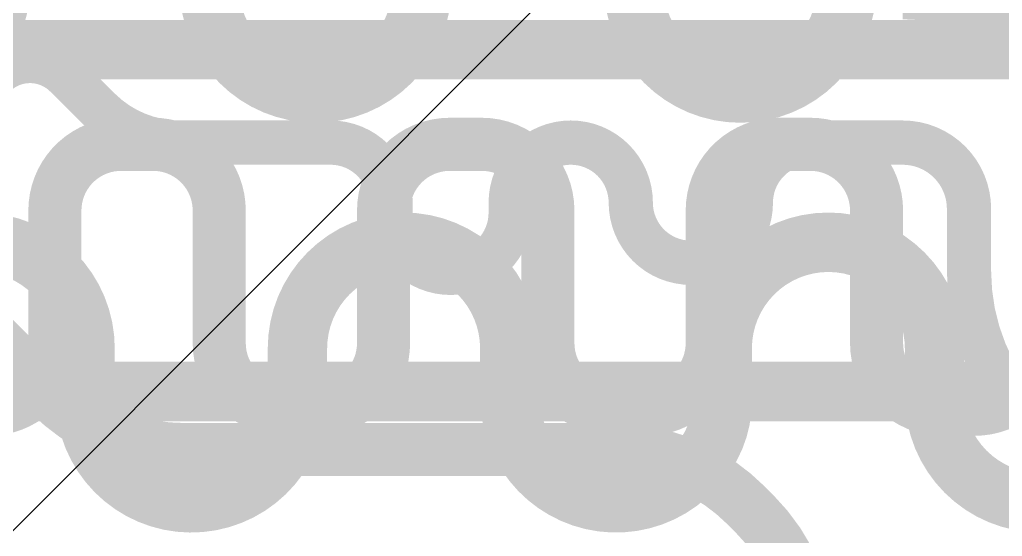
# Model space of a CAD drawing. Header units: inches. Extents: x -6 to 283, y -12 to 154.
# Drawn here: x 63.243 to 65.218, y 5.564 to 6.602 of the extents above; entities that cross this region are included whole.
import ezdxf

# ---------------------------------------------------------------- set-up
doc = ezdxf.new("R2010")
doc.units = ezdxf.units.IN
for name, color, linetype in [('Bottom Layer', 5, 'Continuous'), ('Signal L1', 76, 'Continuous'), ('Signal L2', 6, 'Continuous'), ('Top Layer', 1, 'Continuous'), ('Top Overlay', 2, 'Continuous')]:
    doc.layers.add(name, color=color, linetype=linetype)

# ---------------------------------------------------------------- blocks, each defined once
blk = doc.blocks.new('BGA_565_15_5_14_4__57')
at = {"layer": 'Top Overlay'}
blk.add_lwpolyline([(-4.219999179999999, 7.295799479999999, 0.254, 0.254, 0), (-7.845000819999999, 7.295799479999999, 0.254, 0.254, 0)], format="xyseb", dxfattribs=at)

msp = doc.modelspace()

# ---------------------------------------------------------------- linework, layer by layer
at = {"layer": 'Bottom Layer'}
for points in [[(63.31405168, 6.218311159999999, 0.10668, 0.10668, -0.4142135623730951), (63.44707655999999, 6.35133604, 0.10668, 0.10668, 0)], [(63.44707655999999, 6.35133604, 0.10668, 0.10668, 0), (63.51122933999999, 6.35133604, 0.10668, 0.10668, 0)], [(63.51122933999999, 6.35133604, 0.10668, 0.10668, -0.4142135623730951), (63.64425168, 6.218313699999999, 0.10668, 0.10668, 0)], [(63.97445167999999, 6.218311159999999, 0.10668, 0.10668, -0.4142135623730951), (64.10747656, 6.35133604, 0.10668, 0.10668, 0)], [(64.10747656, 6.35133604, 0.10668, 0.10668, 0), (64.17162934, 6.35133604, 0.10668, 0.10668, 0)], [(64.17162934, 6.35133604, 0.10668, 0.10668, -0.4142135623730951), (64.30465168, 6.218313699999999, 0.10668, 0.10668, 0)], [(64.63485168, 6.218311159999999, 0.10668, 0.10668, -0.4142135623730951), (64.76787655999999, 6.35133604, 0.10668, 0.10668, 0)], [(64.76787655999999, 6.35133604, 0.10668, 0.10668, 0), (64.83202933999999, 6.35133604, 0.10668, 0.10668, 0)], [(64.83202933999999, 6.35133604, 0.10668, 0.10668, -0.4142135623730951), (64.96505167999999, 6.218313699999999, 0.10668, 0.10668, 0)], [(63.31405168, 5.95226648, 0.10668, 0.10668, 0), (63.31405168, 6.218313699999999, 0.10668, 0.10668, 0)], [(63.64425168, 5.95226648, 0.10668, 0.10668, 0), (63.64425168, 6.218313699999999, 0.10668, 0.10668, 0)], [(63.97445167999999, 5.95226648, 0.10668, 0.10668, 0), (63.97445167999999, 6.218313699999999, 0.10668, 0.10668, 0)], [(64.30465168, 5.95226648, 0.10668, 0.10668, 0), (64.30465168, 6.218313699999999, 0.10668, 0.10668, 0)], [(64.63485168, 5.95226648, 0.10668, 0.10668, 0), (64.63485168, 6.218313699999999, 0.10668, 0.10668, 0)], [(64.96505167999999, 5.95226648, 0.10668, 0.10668, 0), (64.96505167999999, 6.218313699999999, 0.10668, 0.10668, 0)], [(63.31405168, 5.95226648, 0.10668, 0.10668, -0.4142135623730951), (63.18102933999999, 5.819244139999999, 0.10668, 0.10668, 0)], [(63.77727656, 5.8192416, 0.10668, 0.10668, -0.4142135623730951), (63.64425168, 5.95226648, 0.10668, 0.10668, 0)], [(63.97445167999999, 5.95226648, 0.10668, 0.10668, -0.4142135623730951), (63.84142933999999, 5.819244139999999, 0.10668, 0.10668, 0)], [(64.43767656, 5.8192416, 0.10668, 0.10668, -0.4142135623730951), (64.30465168, 5.95226648, 0.10668, 0.10668, 0)], [(64.63485168, 5.95226648, 0.10668, 0.10668, -0.4142135623730951), (64.50182934, 5.819244139999999, 0.10668, 0.10668, 0)], [(65.09807656, 5.8192416, 0.10668, 0.10668, -0.4142135623730951), (64.96505167999999, 5.95226648, 0.10668, 0.10668, 0)], [(65.29525167999999, 5.95226648, 0.10668, 0.10668, -0.4142135623730951), (65.16222934, 5.819244139999999, 0.10668, 0.10668, 0)], [(63.77727656, 5.819244139999999, 0.10668, 0.10668, 0), (63.84142933999999, 5.819244139999999, 0.10668, 0.10668, 0)], [(64.43767656, 5.819244139999999, 0.10668, 0.10668, 0), (64.50182934, 5.819244139999999, 0.10668, 0.10668, 0)], [(65.09807656, 5.819244139999999, 0.10668, 0.10668, 0), (65.16222934, 5.819244139999999, 0.10668, 0.10668, 0)]]:
    msp.add_lwpolyline(points, format="xyseb", dxfattribs=at)
for points in [[(63.42040656, 6.35133604, 0.05333999999999999, 0.05333999999999999, 1), (63.47374656, 6.35133604, 0.05333999999999999, 0.05333999999999999, 1)], [(63.42040656, 6.35133604, 0.05333999999999999, 0.05333999999999999, 1), (63.47374656, 6.35133604, 0.05333999999999999, 0.05333999999999999, 1)], [(63.48455934, 6.35133604, 0.05333999999999999, 0.05333999999999999, 1), (63.53789934, 6.35133604, 0.05333999999999999, 0.05333999999999999, 1)], [(63.48455934, 6.35133604, 0.05333999999999999, 0.05333999999999999, 1), (63.53789934, 6.35133604, 0.05333999999999999, 0.05333999999999999, 1)], [(64.08080656, 6.35133604, 0.05333999999999999, 0.05333999999999999, 1), (64.13414655999999, 6.35133604, 0.05333999999999999, 0.05333999999999999, 1)], [(64.08080656, 6.35133604, 0.05333999999999999, 0.05333999999999999, 1), (64.13414655999999, 6.35133604, 0.05333999999999999, 0.05333999999999999, 1)], [(64.14495934, 6.35133604, 0.05333999999999999, 0.05333999999999999, 1), (64.19829933999999, 6.35133604, 0.05333999999999999, 0.05333999999999999, 1)], [(64.14495934, 6.35133604, 0.05333999999999999, 0.05333999999999999, 1), (64.19829933999999, 6.35133604, 0.05333999999999999, 0.05333999999999999, 1)], [(64.74120656, 6.35133604, 0.05333999999999999, 0.05333999999999999, 1), (64.79454656, 6.35133604, 0.05333999999999999, 0.05333999999999999, 1)], [(64.74120656, 6.35133604, 0.05333999999999999, 0.05333999999999999, 1), (64.79454656, 6.35133604, 0.05333999999999999, 0.05333999999999999, 1)], [(64.80535934, 6.35133604, 0.05333999999999999, 0.05333999999999999, 1), (64.85869934, 6.35133604, 0.05333999999999999, 0.05333999999999999, 1)], [(64.80535934, 6.35133604, 0.05333999999999999, 0.05333999999999999, 1), (64.85869934, 6.35133604, 0.05333999999999999, 0.05333999999999999, 1)], [(63.28738168, 6.218313699999999, 0.05333999999999999, 0.05333999999999999, 1), (63.34072168, 6.218313699999999, 0.05333999999999999, 0.05333999999999999, 1)], [(63.28738168, 6.218311159999999, 0.05333999999999999, 0.05333999999999999, 1), (63.34072168, 6.218311159999999, 0.05333999999999999, 0.05333999999999999, 1)], [(63.61758168, 6.218313699999999, 0.05333999999999999, 0.05333999999999999, 1), (63.67092168, 6.218313699999999, 0.05333999999999999, 0.05333999999999999, 1)], [(63.61758168, 6.218313699999999, 0.05333999999999999, 0.05333999999999999, 1), (63.67092168, 6.218313699999999, 0.05333999999999999, 0.05333999999999999, 1)], [(63.94778168, 6.218313699999999, 0.05333999999999999, 0.05333999999999999, 1), (64.00112168, 6.218313699999999, 0.05333999999999999, 0.05333999999999999, 1)], [(63.94778168, 6.218311159999999, 0.05333999999999999, 0.05333999999999999, 1), (64.00112168, 6.218311159999999, 0.05333999999999999, 0.05333999999999999, 1)], [(64.27798168, 6.218313699999999, 0.05333999999999999, 0.05333999999999999, 1), (64.33132167999999, 6.218313699999999, 0.05333999999999999, 0.05333999999999999, 1)], [(64.27798168, 6.218313699999999, 0.05333999999999999, 0.05333999999999999, 1), (64.33132167999999, 6.218313699999999, 0.05333999999999999, 0.05333999999999999, 1)], [(64.60818167999999, 6.218313699999999, 0.05333999999999999, 0.05333999999999999, 1), (64.66152167999999, 6.218313699999999, 0.05333999999999999, 0.05333999999999999, 1)], [(64.60818167999999, 6.218311159999999, 0.05333999999999999, 0.05333999999999999, 1), (64.66152167999999, 6.218311159999999, 0.05333999999999999, 0.05333999999999999, 1)], [(64.93838168, 6.218313699999999, 0.05333999999999999, 0.05333999999999999, 1), (64.99172168, 6.218313699999999, 0.05333999999999999, 0.05333999999999999, 1)], [(64.93838168, 6.218313699999999, 0.05333999999999999, 0.05333999999999999, 1), (64.99172168, 6.218313699999999, 0.05333999999999999, 0.05333999999999999, 1)], [(63.28738168, 5.95226648, 0.05333999999999999, 0.05333999999999999, 1), (63.34072168, 5.95226648, 0.05333999999999999, 0.05333999999999999, 1)], [(63.28738168, 5.95226648, 0.05333999999999999, 0.05333999999999999, 1), (63.34072168, 5.95226648, 0.05333999999999999, 0.05333999999999999, 1)], [(63.61758168, 5.95226648, 0.05333999999999999, 0.05333999999999999, 1), (63.67092168, 5.95226648, 0.05333999999999999, 0.05333999999999999, 1)], [(63.61758168, 5.95226648, 0.05333999999999999, 0.05333999999999999, 1), (63.67092168, 5.95226648, 0.05333999999999999, 0.05333999999999999, 1)], [(63.94778168, 5.95226648, 0.05333999999999999, 0.05333999999999999, 1), (64.00112168, 5.95226648, 0.05333999999999999, 0.05333999999999999, 1)], [(63.94778168, 5.95226648, 0.05333999999999999, 0.05333999999999999, 1), (64.00112168, 5.95226648, 0.05333999999999999, 0.05333999999999999, 1)], [(64.27798168, 5.95226648, 0.05333999999999999, 0.05333999999999999, 1), (64.33132167999999, 5.95226648, 0.05333999999999999, 0.05333999999999999, 1)], [(64.27798168, 5.95226648, 0.05333999999999999, 0.05333999999999999, 1), (64.33132167999999, 5.95226648, 0.05333999999999999, 0.05333999999999999, 1)], [(64.60818167999999, 5.95226648, 0.05333999999999999, 0.05333999999999999, 1), (64.66152167999999, 5.95226648, 0.05333999999999999, 0.05333999999999999, 1)], [(64.60818167999999, 5.95226648, 0.05333999999999999, 0.05333999999999999, 1), (64.66152167999999, 5.95226648, 0.05333999999999999, 0.05333999999999999, 1)], [(64.93838168, 5.95226648, 0.05333999999999999, 0.05333999999999999, 1), (64.99172168, 5.95226648, 0.05333999999999999, 0.05333999999999999, 1)], [(64.93838168, 5.95226648, 0.05333999999999999, 0.05333999999999999, 1), (64.99172168, 5.95226648, 0.05333999999999999, 0.05333999999999999, 1)], [(63.75060655999999, 5.819244139999999, 0.05333999999999999, 0.05333999999999999, 1), (63.80394655999999, 5.819244139999999, 0.05333999999999999, 0.05333999999999999, 1)], [(63.75060655999999, 5.8192416, 0.05333999999999999, 0.05333999999999999, 1), (63.80394655999999, 5.8192416, 0.05333999999999999, 0.05333999999999999, 1)], [(63.81475933999999, 5.819244139999999, 0.05333999999999999, 0.05333999999999999, 1), (63.86809933999999, 5.819244139999999, 0.05333999999999999, 0.05333999999999999, 1)], [(63.81475933999999, 5.819244139999999, 0.05333999999999999, 0.05333999999999999, 1), (63.86809933999999, 5.819244139999999, 0.05333999999999999, 0.05333999999999999, 1)], [(64.41100656, 5.819244139999999, 0.05333999999999999, 0.05333999999999999, 1), (64.46434656, 5.819244139999999, 0.05333999999999999, 0.05333999999999999, 1)], [(64.41100656, 5.8192416, 0.05333999999999999, 0.05333999999999999, 1), (64.46434656, 5.8192416, 0.05333999999999999, 0.05333999999999999, 1)], [(64.47515933999999, 5.819244139999999, 0.05333999999999999, 0.05333999999999999, 1), (64.52849934, 5.819244139999999, 0.05333999999999999, 0.05333999999999999, 1)], [(64.47515933999999, 5.819244139999999, 0.05333999999999999, 0.05333999999999999, 1), (64.52849934, 5.819244139999999, 0.05333999999999999, 0.05333999999999999, 1)], [(65.07140656, 5.819244139999999, 0.05333999999999999, 0.05333999999999999, 1), (65.12474655999999, 5.819244139999999, 0.05333999999999999, 0.05333999999999999, 1)], [(65.07140656, 5.8192416, 0.05333999999999999, 0.05333999999999999, 1), (65.12474655999999, 5.8192416, 0.05333999999999999, 0.05333999999999999, 1)], [(65.13555934, 5.819244139999999, 0.05333999999999999, 0.05333999999999999, 1), (65.18889933999999, 5.819244139999999, 0.05333999999999999, 0.05333999999999999, 1)], [(65.13555934, 5.819244139999999, 0.05333999999999999, 0.05333999999999999, 1), (65.18889933999999, 5.819244139999999, 0.05333999999999999, 0.05333999999999999, 1)]]:
    msp.add_lwpolyline(points, format="xyseb", close=True, dxfattribs=at)
at = {"layer": 'Signal L1'}
for points in [[(62.43602194, 6.54119342, 0.11938, 0.11938, 0), (66.49940472, 6.54119342, 0.11938, 0.11938, 0)], [(62.94797926, 5.941275899999999, 0.11938, 0.11938, -0.9999999999999999), (63.37469925999999, 5.941275899999999, 0.11938, 0.11938, 0)], [(63.80141925999999, 5.941275899999999, 0.11938, 0.11938, -0.9999999999999999), (64.22813926, 5.941275899999999, 0.11938, 0.11938, 0)], [(64.65485926, 5.941275899999999, 0.11938, 0.11938, -0.9999999999999999), (65.08157926, 5.941275899999999, 0.11938, 0.11938, 0)], [(63.37469925999999, 5.844707639999999, 0.11938, 0.11938, 0), (63.37469925999999, 5.941275899999999, 0.11938, 0.11938, 0)], [(63.80141925999999, 5.82076814, 0.11938, 0.11938, 0), (63.80141925999999, 5.941275899999999, 0.11938, 0.11938, 0)], [(64.22813926, 5.844707639999999, 0.11938, 0.11938, 0), (64.22813926, 5.941275899999999, 0.11938, 0.11938, 0)], [(64.65485926, 5.83606656, 0.11938, 0.11938, 0), (64.65485926, 5.941275899999999, 0.11938, 0.11938, 0)], [(65.08157926, 5.844707639999999, 0.11938, 0.11938, 0), (65.08157926, 5.941275899999999, 0.11938, 0.11938, 0)], [(63.79989525999999, 5.819244139999999, 0.11938, 0.11938, -0.9419026328098655), (63.37469925999999, 5.844707639999999, 0.11938, 0.11938, 0)], [(64.598677, 5.70042548, 0.11938, 0.11938, -0.6837507746367378), (64.22813926, 5.844707639999999, 0.11938, 0.11938, 0)], [(65.50829926, 5.844707639999999, 0.11938, 0.11938, -0.9999999999999999), (65.08157926, 5.844707639999999, 0.11938, 0.11938, 0)], [(64.65485926, 5.83606656, 0.11938, 0.11938, -0.1988989245158111), (64.59867953999999, 5.70042548, 0.11938, 0.11938, 0)], [(63.79989525999999, 5.819244139999999, 0.11938, 0.11938, 0), (63.80141925999999, 5.82076814, 0.11938, 0.11938, 0)]]:
    msp.add_lwpolyline(points, format="xyseb", dxfattribs=at)
for points in [[(63.34485426, 5.941275899999999, 0.05969, 0.05969, 1), (63.40454425999999, 5.941275899999999, 0.05969, 0.05969, 1)], [(63.34485426, 5.941275899999999, 0.05969, 0.05969, 1), (63.40454425999999, 5.941275899999999, 0.05969, 0.05969, 1)], [(63.77157425999999, 5.941275899999999, 0.05969, 0.05969, 1), (63.83126426, 5.941275899999999, 0.05969, 0.05969, 1)], [(63.77157425999999, 5.941275899999999, 0.05969, 0.05969, 1), (63.83126426, 5.941275899999999, 0.05969, 0.05969, 1)], [(64.19829426, 5.941275899999999, 0.05969, 0.05969, 1), (64.25798426, 5.941275899999999, 0.05969, 0.05969, 1)], [(64.19829426, 5.941275899999999, 0.05969, 0.05969, 1), (64.25798426, 5.941275899999999, 0.05969, 0.05969, 1)], [(64.62501426, 5.941275899999999, 0.05969, 0.05969, 1), (64.68470426, 5.941275899999999, 0.05969, 0.05969, 1)], [(64.62501426, 5.941275899999999, 0.05969, 0.05969, 1), (64.68470426, 5.941275899999999, 0.05969, 0.05969, 1)], [(65.05173426, 5.941275899999999, 0.05969, 0.05969, 1), (65.11142425999999, 5.941275899999999, 0.05969, 0.05969, 1)], [(65.05173426, 5.941275899999999, 0.05969, 0.05969, 1), (65.11142425999999, 5.941275899999999, 0.05969, 0.05969, 1)], [(63.34485426, 5.844707639999999, 0.05969, 0.05969, 1), (63.40454425999999, 5.844707639999999, 0.05969, 0.05969, 1)], [(63.34485426, 5.844707639999999, 0.05969, 0.05969, 1), (63.40454425999999, 5.844707639999999, 0.05969, 0.05969, 1)], [(64.19829426, 5.844707639999999, 0.05969, 0.05969, 1), (64.25798426, 5.844707639999999, 0.05969, 0.05969, 1)], [(64.19829426, 5.844707639999999, 0.05969, 0.05969, 1), (64.25798426, 5.844707639999999, 0.05969, 0.05969, 1)], [(65.05173426, 5.844707639999999, 0.05969, 0.05969, 1), (65.11142425999999, 5.844707639999999, 0.05969, 0.05969, 1)], [(65.05173426, 5.844707639999999, 0.05969, 0.05969, 1), (65.11142425999999, 5.844707639999999, 0.05969, 0.05969, 1)], [(64.62501426, 5.83606656, 0.05969, 0.05969, 1), (64.68470426, 5.83606656, 0.05969, 0.05969, 1)], [(64.62501426, 5.83606656, 0.05969, 0.05969, 1), (64.68470426, 5.83606656, 0.05969, 0.05969, 1)], [(63.77005025999999, 5.819244139999999, 0.05969, 0.05969, 1), (63.82974026, 5.819244139999999, 0.05969, 0.05969, 1)], [(63.77005025999999, 5.819244139999999, 0.05969, 0.05969, 1), (63.82974026, 5.819244139999999, 0.05969, 0.05969, 1)], [(63.77157425999999, 5.82076814, 0.05969, 0.05969, 1), (63.83126426, 5.82076814, 0.05969, 0.05969, 1)], [(63.77157425999999, 5.82076814, 0.05969, 0.05969, 1), (63.83126426, 5.82076814, 0.05969, 0.05969, 1)], [(64.568832, 5.70042548, 0.05969, 0.05969, 1), (64.628522, 5.70042548, 0.05969, 0.05969, 1)], [(64.56883454, 5.70042548, 0.05969, 0.05969, 1), (64.62852454, 5.70042548, 0.05969, 0.05969, 1)]]:
    msp.add_lwpolyline(points, format="xyseb", close=True, dxfattribs=at)
at = {"layer": 'Signal L2'}
for points in [[(63.2053727, 6.674241159999999, 0.11938, 0.11938, -0.4126898400732583), (62.98431649999999, 6.454333039999999, 0.11938, 0.11938, 0)], [(64.0511165, 6.66769304, 0.11938, 0.11938, -0.9999999999999999), (63.6243965, 6.66769304, 0.11938, 0.11938, 0)], [(64.9045565, 6.66769304, 0.11938, 0.11938, -0.9999999999999999), (64.4778365, 6.66769304, 0.11938, 0.11938, 0)], [(61.23393646, 5.854893039999999, 0.11938, 0.11938, 0), (67.78808642, 5.854893039999999, 0.11938, 0.11938, 0)]]:
    msp.add_lwpolyline(points, format="xyseb", dxfattribs=at)
at = {"layer": 'Top Layer'}
msp.add_line((66.39227006, 8.7386287), (54.18816949999999, -3.46547186), dxfattribs=at)
for points in [[(65.01748744, 6.646872659999999, 0.08889999999999999, 0.08889999999999999, -0.4142135623730951), (65.44293744, 6.221422659999999, 0.08889999999999999, 0.08889999999999999, 0)], [(62.54443676, 6.60870662, 0.10668, 0.10668, 0), (63.30318048, 5.8499629, 0.10668, 0.10668, 0)], [(63.19222311999999, 6.488963399999999, 0.08889999999999999, 0.08889999999999999, -0.4142135623730951), (63.33590584, 6.488963399999999, 0.08889999999999999, 0.08889999999999999, 0)], [(63.33590584, 6.488963399999999, 0.08889999999999999, 0.08889999999999999, 0), (63.40300248, 6.421866759999999, 0.08889999999999999, 0.08889999999999999, 0)], [(63.40333268, 6.42153656, 0.08889999999999999, 0.08889999999999999, -0.0005089866156979654), (63.40300248, 6.421866759999999, 0.08889999999999999, 0.08889999999999999, 0)], [(63.56498082, 6.35477266, 0.08889999999999999, 0.08889999999999999, -0.1983832956985996), (63.40333268, 6.42153656, 0.08889999999999999, 0.08889999999999999, 0)], [(63.56498082, 6.35477266, 0.08889999999999999, 0.08889999999999999, 0), (63.58218932, 6.35477266, 0.08889999999999999, 0.08889999999999999, 0)], [(63.58218932, 6.35477266, 0.08889999999999999, 0.08889999999999999, 0), (63.86795202, 6.35477266, 0.08889999999999999, 0.08889999999999999, 0)], [(63.86795202, 6.35477266, 0.08889999999999999, 0.08889999999999999, -0.4142135623730951), (63.98860202, 6.23412266, 0.08889999999999999, 0.08889999999999999, 0)], [(64.22990202, 6.23412266, 0.08889999999999999, 0.08889999999999999, -0.9999999999999999), (64.47120201999999, 6.23412266, 0.08889999999999999, 0.08889999999999999, 0)], [(64.71250202, 6.23412266, 0.08889999999999999, 0.08889999999999999, -0.4142135623730951), (64.83315202, 6.35477266, 0.08889999999999999, 0.08889999999999999, 0)], [(64.83315202, 6.35477266, 0.08889999999999999, 0.08889999999999999, 0), (65.01172672, 6.35477266, 0.08889999999999999, 0.08889999999999999, 0)], [(65.01172672, 6.35477266, 0.08889999999999999, 0.08889999999999999, 0), (65.01748744, 6.35477266, 0.08889999999999999, 0.08889999999999999, 0)], [(65.01748744, 6.35477266, 0.08889999999999999, 0.08889999999999999, -0.4142135623730951), (65.15083744, 6.221422659999999, 0.08889999999999999, 0.08889999999999999, 0)], [(63.98860202, 6.21380266, 0.08889999999999999, 0.08889999999999999, 0), (63.98860202, 6.23412266, 0.08889999999999999, 0.08889999999999999, 0)], [(64.22990202, 6.21380266, 0.08889999999999999, 0.08889999999999999, 0), (64.22990202, 6.23412266, 0.08889999999999999, 0.08889999999999999, 0)], [(64.47120201999999, 6.23409726, 0.08889999999999999, 0.08889999999999999, 0), (64.47120201999999, 6.23412266, 0.08889999999999999, 0.08889999999999999, 0)], [(64.71250202, 6.23409726, 0.08889999999999999, 0.08889999999999999, -0.9999999999999999), (64.47120201999999, 6.23409726, 0.08889999999999999, 0.08889999999999999, 0)], [(64.71250202, 6.23409726, 0.08889999999999999, 0.08889999999999999, 0), (64.71250202, 6.23412266, 0.08889999999999999, 0.08889999999999999, 0)], [(65.15083744, 6.096520699999999, 0.08889999999999999, 0.08889999999999999, 0), (65.15083744, 6.221422659999999, 0.08889999999999999, 0.08889999999999999, 0)], [(64.22990202, 6.21380266, 0.08889999999999999, 0.08889999999999999, -0.9999999999999999), (63.98860202, 6.21380266, 0.08889999999999999, 0.08889999999999999, 0)], [(66.00173744, 6.096520699999999, 0.08889999999999999, 0.08889999999999999, -0.9999999999999999), (65.15083744, 6.096520699999999, 0.08889999999999999, 0.08889999999999999, 0)], [(63.57258812, 5.73837054, 0.10668, 0.10668, -0.198912367379658), (63.30318048, 5.8499629, 0.10668, 0.10668, 0)], [(63.57258812, 5.73837054, 0.10668, 0.10668, 0), (64.43289628000001, 5.73837054, 0.10668, 0.10668, 0)], [(64.43289628000001, 5.73837054, 0.10668, 0.10668, -0.198912367379658), (64.70230391999999, 5.62677818, 0.10668, 0.10668, 0)], [(64.70230391999999, 5.62677818, 0.10668, 0.10668, 0), (64.71980959999999, 5.609272499999999, 0.10668, 0.10668, 0)], [(64.71980959999999, 5.609272499999999, 0.10668, 0.10668, -0.198912367379658), (64.83140196, 5.33986486, 0.10668, 0.10668, 0)]]:
    msp.add_lwpolyline(points, format="xyseb", dxfattribs=at)
for points in [[(63.31368084, 6.488963399999999, 0.04445, 0.04445, 1), (63.35813083999999, 6.488963399999999, 0.04445, 0.04445, 1)], [(63.31368084, 6.488963399999999, 0.04445, 0.04445, 1), (63.35813083999999, 6.488963399999999, 0.04445, 0.04445, 1)], [(63.38077747999999, 6.421866759999999, 0.04445, 0.04445, 1), (63.42522747999999, 6.421866759999999, 0.04445, 0.04445, 1)], [(63.38077747999999, 6.421866759999999, 0.04445, 0.04445, 1), (63.42522747999999, 6.421866759999999, 0.04445, 0.04445, 1)], [(63.38110767999999, 6.42153656, 0.04445, 0.04445, 1), (63.42555767999999, 6.42153656, 0.04445, 0.04445, 1)], [(63.38110767999999, 6.42153656, 0.04445, 0.04445, 1), (63.42555767999999, 6.42153656, 0.04445, 0.04445, 1)], [(63.54275581999999, 6.35477266, 0.04445, 0.04445, 1), (63.58720582, 6.35477266, 0.04445, 0.04445, 1)], [(63.54275581999999, 6.35477266, 0.04445, 0.04445, 1), (63.58720582, 6.35477266, 0.04445, 0.04445, 1)], [(63.55996431999999, 6.35477266, 0.04445, 0.04445, 1), (63.60441431999999, 6.35477266, 0.04445, 0.04445, 1)], [(63.55996431999999, 6.35477266, 0.04445, 0.04445, 1), (63.60441431999999, 6.35477266, 0.04445, 0.04445, 1)], [(63.84572702, 6.35477266, 0.04445, 0.04445, 1), (63.89017702, 6.35477266, 0.04445, 0.04445, 1)], [(63.84572702, 6.35477266, 0.04445, 0.04445, 1), (63.89017702, 6.35477266, 0.04445, 0.04445, 1)], [(64.81092702, 6.35477266, 0.04445, 0.04445, 1), (64.85537702, 6.35477266, 0.04445, 0.04445, 1)], [(64.81092702, 6.35477266, 0.04445, 0.04445, 1), (64.85537702, 6.35477266, 0.04445, 0.04445, 1)], [(64.98950172, 6.35477266, 0.04445, 0.04445, 1), (65.03395172, 6.35477266, 0.04445, 0.04445, 1)], [(64.98950172, 6.35477266, 0.04445, 0.04445, 1), (65.03395172, 6.35477266, 0.04445, 0.04445, 1)], [(64.99526243999999, 6.35477266, 0.04445, 0.04445, 1), (65.03971244, 6.35477266, 0.04445, 0.04445, 1)], [(64.99526243999999, 6.35477266, 0.04445, 0.04445, 1), (65.03971244, 6.35477266, 0.04445, 0.04445, 1)], [(63.96637702, 6.23412266, 0.04445, 0.04445, 1), (64.01082702, 6.23412266, 0.04445, 0.04445, 1)], [(63.96637702, 6.23412266, 0.04445, 0.04445, 1), (64.01082702, 6.23412266, 0.04445, 0.04445, 1)], [(64.20767702, 6.23412266, 0.04445, 0.04445, 1), (64.25212702, 6.23412266, 0.04445, 0.04445, 1)], [(64.20767702, 6.23412266, 0.04445, 0.04445, 1), (64.25212702, 6.23412266, 0.04445, 0.04445, 1)], [(64.44897702, 6.23412266, 0.04445, 0.04445, 1), (64.49342702, 6.23412266, 0.04445, 0.04445, 1)], [(64.44897702, 6.23412266, 0.04445, 0.04445, 1), (64.49342702, 6.23412266, 0.04445, 0.04445, 1)], [(64.44897702, 6.23409726, 0.04445, 0.04445, 1), (64.49342702, 6.23409726, 0.04445, 0.04445, 1)], [(64.44897702, 6.23409726, 0.04445, 0.04445, 1), (64.49342702, 6.23409726, 0.04445, 0.04445, 1)], [(64.69027702, 6.23412266, 0.04445, 0.04445, 1), (64.73472702, 6.23412266, 0.04445, 0.04445, 1)], [(64.69027702, 6.23412266, 0.04445, 0.04445, 1), (64.73472702, 6.23412266, 0.04445, 0.04445, 1)], [(64.69027702, 6.23409726, 0.04445, 0.04445, 1), (64.73472702, 6.23409726, 0.04445, 0.04445, 1)], [(64.69027702, 6.23409726, 0.04445, 0.04445, 1), (64.73472702, 6.23409726, 0.04445, 0.04445, 1)], [(65.12861244, 6.221422659999999, 0.04445, 0.04445, 1), (65.17306244, 6.221422659999999, 0.04445, 0.04445, 1)], [(65.12861244, 6.221422659999999, 0.04445, 0.04445, 1), (65.17306244, 6.221422659999999, 0.04445, 0.04445, 1)], [(63.96637702, 6.21380266, 0.04445, 0.04445, 1), (64.01082702, 6.21380266, 0.04445, 0.04445, 1)], [(63.96637702, 6.21380266, 0.04445, 0.04445, 1), (64.01082702, 6.21380266, 0.04445, 0.04445, 1)], [(64.20767702, 6.21380266, 0.04445, 0.04445, 1), (64.25212702, 6.21380266, 0.04445, 0.04445, 1)], [(64.20767702, 6.21380266, 0.04445, 0.04445, 1), (64.25212702, 6.21380266, 0.04445, 0.04445, 1)], [(65.12861244, 6.096520699999999, 0.04445, 0.04445, 1), (65.17306244, 6.096520699999999, 0.04445, 0.04445, 1)], [(65.12861244, 6.096520699999999, 0.04445, 0.04445, 1), (65.17306244, 6.096520699999999, 0.04445, 0.04445, 1)], [(63.27651047999999, 5.8499629, 0.05333999999999999, 0.05333999999999999, 1), (63.32985047999999, 5.8499629, 0.05333999999999999, 0.05333999999999999, 1)], [(63.27651047999999, 5.8499629, 0.05333999999999999, 0.05333999999999999, 1), (63.32985047999999, 5.8499629, 0.05333999999999999, 0.05333999999999999, 1)], [(63.54591812, 5.73837054, 0.05333999999999999, 0.05333999999999999, 1), (63.59925811999999, 5.73837054, 0.05333999999999999, 0.05333999999999999, 1)], [(63.54591812, 5.73837054, 0.05333999999999999, 0.05333999999999999, 1), (63.59925811999999, 5.73837054, 0.05333999999999999, 0.05333999999999999, 1)], [(64.40622628, 5.73837054, 0.05333999999999999, 0.05333999999999999, 1), (64.45956627999999, 5.73837054, 0.05333999999999999, 0.05333999999999999, 1)], [(64.40622628, 5.73837054, 0.05333999999999999, 0.05333999999999999, 1), (64.45956627999999, 5.73837054, 0.05333999999999999, 0.05333999999999999, 1)], [(64.67563392, 5.62677818, 0.05333999999999999, 0.05333999999999999, 1), (64.72897392, 5.62677818, 0.05333999999999999, 0.05333999999999999, 1)], [(64.67563392, 5.62677818, 0.05333999999999999, 0.05333999999999999, 1), (64.72897392, 5.62677818, 0.05333999999999999, 0.05333999999999999, 1)], [(64.6931396, 5.609272499999999, 0.05333999999999999, 0.05333999999999999, 1), (64.7464796, 5.609272499999999, 0.05333999999999999, 0.05333999999999999, 1)], [(64.6931396, 5.609272499999999, 0.05333999999999999, 0.05333999999999999, 1), (64.7464796, 5.609272499999999, 0.05333999999999999, 0.05333999999999999, 1)]]:
    msp.add_lwpolyline(points, format="xyseb", close=True, dxfattribs=at)

# ---------------------------------------------------------------- block references
at = {"rotation": 225}
msp.add_blockref('BGA_565_15_5_14_4__57', (54.40792014, 8.2759296), dxfattribs=at)

doc.saveas('drawing.dxf')
